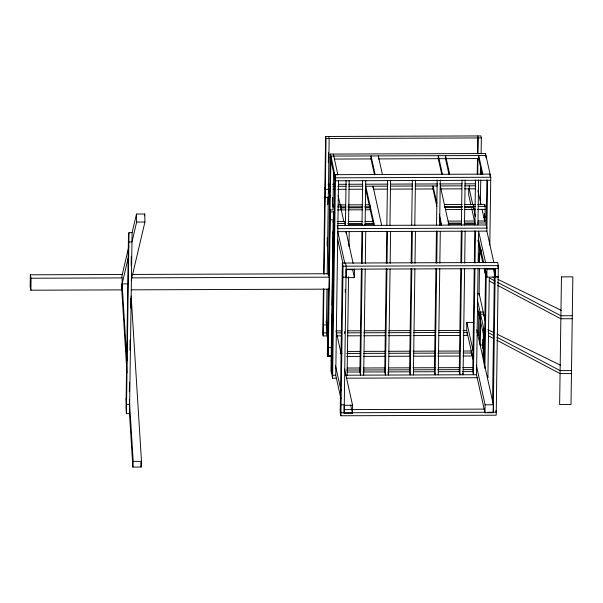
<?xml version="1.0" encoding="UTF-8"?>
<svg xmlns="http://www.w3.org/2000/svg" width="603" height="603" viewBox="0 0 603 603"><rect width="100%" height="100%" fill="white"/><g stroke="black" fill="none" stroke-linecap="round" stroke-linejoin="round"><path stroke-width="0.9" d="M30.323 274.802L30.15 286.772L30.911 290.201L122.017 289.877L122.19 277.908L31.085 278.232L30.323 274.802L122.499 274.471M30.911 290.201L31.085 278.232M131.153 296.073L141.486 461.348L141.125 467.039L132.848 467.069L129.502 413.605L126.396 413.62L128.997 232.668L132.102 232.66L136.482 214.035L144.765 214.005L144.924 222.032L131.243 280.222M129.344 391.611L129.479 382.212M129.939 350.26L130.09 339.926M130.549 307.975L130.685 298.575M131.16 265.689L131.288 256.29M129.502 413.605L132.102 232.66M323.412 288.814L322.763 333.919L323.208 335.924L326.313 335.909M323.63 273.785L325.605 136.482L480.9 135.931L481.345 137.929L481.111 153.833M323.208 335.924L323.879 289.289M324.09 274.275L326.05 138.486L325.605 136.482M327.648 330.248L326.057 321.06M327.135 245.986L327.256 237.537M327.731 204.688L327.836 197.181M328.334 162.75L328.477 152.431M327.731 339.112L326.359 332.916L326.984 289.282M327.203 274.259L329.155 138.471L328.71 136.474M328.273 288.505L327.331 354.504L327.768 356.509L330.874 356.494M328.462 275.579L330.21 154.082L485.505 153.524L490.767 177.259L489.794 245.082M327.768 356.509L328.748 288.641M328.929 275.737L330.957 156.079L330.21 154.082M131.906 274.44L328.492 273.739L329.253 277.169L329.08 289.139L131.243 289.839M331.364 355.506L328.258 355.521L330.323 211.932L329.879 209.927L332.984 209.919L333.557 170.325M333.097 207.244L332.585 204.922L332.69 197.415M333.158 221.52L331.002 371.094L331.446 373.091L333.602 223.525L333.158 221.52L334.71 221.512M331.952 314.683L331.477 347.532L328.371 347.539L327.482 343.537M332.087 305.299L332.555 272.45M332.683 264.001L333.15 231.16M333.286 221.776L333.429 211.917L330.323 211.932M334.74 177.697L334.786 174.704L330.957 156.079L485.95 155.529L485.912 157.775M336.346 378.224L332.592 378.239L335.472 177.817L334.771 174.666L337.876 174.659L333.316 154.067M340.951 398.764L335.735 375.239L338.532 180.794M341.268 209.889L340.868 204.892M342.361 263.051L340.213 412.618L340.906 415.769L496.201 415.211L498.357 265.637L497.656 262.493L342.361 263.051L343.062 266.194L340.906 415.769M344.954 225.726L344.547 221.482L337.183 221.505M345.429 225.484L346.077 180.433M344.622 333.444L344.645 331.567M345.218 292.154L345.255 289.334M346.062 233.391L346.084 231.62L353.102 263.285M344.539 369.044L352.567 405.261L352.454 413.236L344.17 413.266L344.17 404.786L341.064 404.794M354.406 269.149L354.398 277.629L346.122 277.659L346.122 269.172L498.312 268.629L497.792 266.27M348.534 225.469L349.182 180.425M347.124 375.194L348.542 276.656M348.979 246.627L349.19 231.605M362.109 269.096L360.586 375.149L359.885 372.006L361.37 268.772M361.453 263.142L361.913 231.228M361.996 225.424L362.644 180.372M362.192 263.466L362.652 231.56M365.101 225.409L365.75 180.365M365.214 269.089L363.692 375.134L363.345 373.566M365.297 263.458L365.757 231.552M373.785 225.703L369.812 207.779L369.858 204.794L365.177 204.809M374.516 174.862L370.988 158.928L371.033 155.936L375.149 174.523M372.963 187.676L372.978 186.176L381.669 225.356M373.513 222.869L373.491 224.369L364.137 224.399M386.96 269.013L385.43 375.058L384.737 371.915L386.221 268.682M386.297 263.051L386.757 231.137M386.84 225.334L387.488 180.289M387.036 263.383L387.495 231.469M389.945 225.326L390.593 180.274M390.066 268.998L388.536 375.051L388.015 372.692M390.141 263.368L390.601 231.462M411.804 268.923L410.281 374.968L409.58 371.825L411.065 268.591M411.148 262.961L411.608 231.055M411.691 225.243L412.339 180.199M411.887 263.292L412.346 231.379M414.796 225.236L415.444 180.184M413.387 374.96L414.909 268.908M414.992 263.277L415.452 231.371M436.821 206.264L432.984 188.958L433.029 185.965L436.866 203.271M436.655 268.832L435.125 374.885L434.431 371.734L435.916 268.501M435.992 262.87L436.451 230.964M436.534 225.16L437.19 179.98M436.73 263.202L437.19 231.296M439.64 225.145L440.288 180.101M438.23 374.87L439.76 268.825M439.836 263.194L440.296 231.281M461.499 268.742L459.976 374.795L459.275 371.652L460.76 268.418M460.843 262.78L461.303 230.874M461.385 225.07L462.034 180.018M461.581 263.112L462.041 231.205M464.491 225.055L465.139 180.011M464.604 268.734L463.081 374.78L462.735 373.212M464.687 263.104L465.147 231.19M473.136 359.38L466.714 330.414L466.828 322.439L473.272 322.417M468.75 188.596L468.667 194.799L470.898 204.869M469.262 185.837L469.224 188.829L472.752 204.756M471.245 353.245L471.275 350.999L463.76 351.029M475.405 216.703L473.363 205.917M473.785 209.414L473.385 204.425M474.96 268.697L473.43 374.742L472.737 371.599L474.222 268.365M474.305 262.735L474.757 230.828M474.84 225.017L475.488 179.973M475.036 263.066L475.496 231.16M477.237 174.418L477.47 158.461M477.538 153.773L477.764 137.816M477.712 174.546L477.938 158.589M478.006 153.893L478.232 137.944L477.795 135.939M482.189 174.478L478.661 158.544L478.699 155.551L482.822 174.139M477.953 225.009L478.594 179.958M476.732 329.72L493.367 404.756L493.254 412.738L484.97 412.761L476.536 374.734L478.073 268.214M478.149 262.584L478.601 231.145L485.626 262.81M479.091 261.627L479.212 253.147M480.35 174.214L480.425 168.614M478.503 335.366L478.842 311.728M479.076 295.229L479.468 268.297M479.543 262.704L479.762 247.78M480.387 204.349L480.734 180.026M480.817 174.418L480.9 168.802M479.671 342.994L480.116 312.083L483.222 312.075M480.953 254.247L481.013 249.883M481.398 256.252L481.48 250.139M482.702 348.466L482.83 339.301M484.533 220.977L484.639 213.575M484.752 205.879L484.774 204.379L477.764 204.402M485.483 155.024L485.505 153.524M483.38 333.941L483.063 355.951L482.769 354.617M483.644 315.821L483.666 314.073L480.561 314.088L480.116 344.999L483.222 344.984L482.777 342.986M485.008 221.105L485.219 206.384L484.774 204.379M483.35 359.576L483.794 328.665L485.347 328.665M484.624 270.83L484.661 268.214M483.794 361.581L484.239 330.67M485.068 272.835L485.136 268.471M484.217 365.358L485.603 268.727M337.326 226.298L337.846 228.658L486.93 228.122L486.229 224.979L486.877 179.935M484.91 368.501L486.297 271.938M493.91 262.78L486.885 231.115L487.616 180.259M484.97 412.761L485.083 404.786L476.302 365.184M495.093 276.619L498.199 276.611L498.312 277.109L486.923 277.154L486.923 268.674M490.035 176.355L490.066 174.116L334.771 174.666L331.891 375.096L332.592 378.239M492.53 402.879L494.339 277.229M494.37 275.352L494.46 269.044M493.254 412.738L495.206 268.644L495.319 269.149L495.199 277.124L493.39 268.953M132.848 467.069L133.203 461.378L129.359 399.947M128.997 232.668L128.492 234.808L126.012 407.477L126.396 413.62M128.364 244.087L128.861 241.946L131.974 241.931L136.647 222.062L136.482 214.035M128.808 246.665L121.942 275.865L121.979 277.651M128.703 255.838L122.1 283.892L121.746 289.583L126.954 372.85M144.336 215.821L144.765 214.005M326.05 138.486L481.345 137.929M334.65 159.056L370.988 158.928M378.232 158.906L478.661 158.544M335.472 177.817L490.767 177.259M490.721 180.252L335.426 180.802L330.165 157.074L330.911 159.071M328.017 184.337L329.894 184.33M332.705 184.322L334.582 184.314M338.336 184.299L346.77 184.269M348.647 184.262L362.712 184.209M365.524 184.201L388.03 184.119M390.842 184.111L412.407 184.036M415.218 184.028L437.725 183.945M439.595 183.938L462.102 183.855M464.913 183.847L475.232 183.809M328.462 186.335L330.301 186.335M333.067 186.319L334.906 186.312M337.68 186.304L346.099 186.274M348.903 186.267L362.931 186.214M387.058 186.131L365.735 186.206L374.418 225.379M390.812 186.116L412.384 186.041M415.203 186.026L437.559 185.95M461.785 185.86L440.273 185.935L448.964 225.115M464.589 185.852L475.707 185.814M330.263 189.319L325.319 189.342L324.874 187.337M333.022 189.312L334.861 189.304M337.635 189.297L346.054 189.267M348.858 189.259L362.885 189.206M373.875 189.169L387.013 189.123M390.767 189.108L412.346 189.033M415.158 189.018L432.984 188.958M440.235 188.927L461.74 188.852M464.544 188.845L475.661 188.807M325.198 197.317L328.303 197.309L329.487 202.616M332.585 204.922L334.424 204.914M338.102 204.907L345.542 204.877M348.346 204.869L362.373 204.816M444.396 204.523L462.162 204.462M464.966 204.455L475.134 204.417M337.627 206.912L345.986 206.882M347.856 206.874L362.818 206.821M364.687 206.814L370.302 206.791M444.841 206.528L462.607 206.46M464.476 206.46L475.579 206.414M478.209 206.407L485.219 206.384M340.823 207.884L345.496 207.869M348.308 207.862L362.328 207.809M365.139 207.801L369.812 207.779M444.351 207.515L462.124 207.455M464.928 207.44L473.34 207.409M337.59 209.904L345.941 209.874M347.81 209.867L362.772 209.814M365.584 209.799L370.257 209.784M445.73 209.512L462.561 209.452M464.438 209.445L475.624 209.407M477.47 209.399L485.174 209.377M483.508 217.359L485.061 217.351L484.616 215.346M136.647 222.062L144.924 222.032M348.285 221.467L362.313 221.414M365.116 221.407L373.528 221.376M448.074 221.113L461.167 221.06M463.971 221.052L475.194 221.015M477.938 221L486.696 220.969M337.627 223.509L344.984 223.479M347.795 223.472L361.823 223.419M365.561 223.404L373.973 223.374M448.519 223.11L461.612 223.065M464.416 223.057L475.639 223.012M477.508 223.004L486.267 222.974M348.24 224.459L362.267 224.406M448.029 224.097L462.056 224.052M463.926 224.045L475.149 224.007M337.145 225.514L486.229 224.979M486.885 231.115L337.801 231.65L344.826 263.315M343.062 266.194L498.357 265.637M346.235 269.677L354.519 269.647M487.036 269.179L495.319 269.149M131.416 277.877L329.253 277.169M342.903 277.161L346.009 277.154L346.122 277.659M128.545 283.87L122.1 283.892L126.909 360.715M477.553 293.488L479.106 293.488L485.083 320.457M572.292 315.738L560.903 315.776L497.641 282.37M572.247 318.723L560.858 318.768L497.596 285.355M326.027 322.937L328.786 322.929M323.366 324.949L326.472 324.942M336.075 330.881L341.713 330.859M347.351 330.843L360.511 330.791M364.272 330.776L385.89 330.7M388.709 330.693L410.319 330.617M414.08 330.602L434.755 330.527M438.517 330.512L460.134 330.436M462.953 330.429L466.714 330.414M323.253 332.931L326.359 332.916M336.519 332.879L341.215 332.864M347.795 332.841L360.956 332.796M363.775 332.781L385.392 332.705M388.211 332.698L410.764 332.615M413.583 332.607L435.2 332.532M438.961 332.517L460.579 332.441M463.398 332.426L467.159 332.419L467.114 335.404L463.353 335.419M476.996 332.381L478.548 332.374M336.474 335.871L341.177 335.856M347.75 335.833L360.911 335.788M363.73 335.773L385.347 335.698M388.166 335.69L410.726 335.607M413.545 335.6L435.162 335.524M438.916 335.509L460.534 335.434M347.215 351.443L360.375 351.398M364.137 351.383L385.754 351.308M388.573 351.3L410.191 351.217M413.01 351.21L434.62 351.134M438.381 351.119L459.999 351.044M340.145 353.471L342.022 353.464M346.717 353.448L359.878 353.403M363.639 353.388L385.257 353.313M389.018 353.298L410.628 353.222M413.447 353.207L435.065 353.132M437.884 353.124L459.501 353.049M463.262 353.034L471.719 353.004L471.682 355.996L463.217 356.026M346.68 356.441L359.833 356.396M363.594 356.381L385.211 356.305M388.973 356.29L410.59 356.215M413.409 356.2L435.027 356.124M437.846 356.117L459.463 356.041M347.132 368.041L360.293 367.996M363.112 367.988L384.729 367.905M388.49 367.898L410.108 367.815M412.927 367.807L435.479 367.724M438.298 367.717L459.916 367.642M462.735 367.626L473.076 367.596M346.642 370.046L360.737 369.993M363.556 369.986L385.174 369.91M387.993 369.903L409.61 369.82M413.364 369.812L434.982 369.729M437.801 369.722L459.418 369.647M463.179 369.631L473.521 369.594M571.501 370.581L560.112 370.619L496.849 337.213M347.328 372.051L359.885 372.006M362.991 371.991L384.737 371.915M387.842 371.9L409.58 371.825M413.598 371.81L434.431 371.734M438.441 371.719L459.275 371.652M462.38 371.636L472.737 371.599M571.456 373.566L560.074 373.611L496.812 340.198M335.735 375.239L332.63 375.247L331.936 372.104M345.572 375.202L476.536 374.734M346.68 378.187L477.259 377.727M129.637 404.334L126.532 404.342L126.148 398.199M344.283 405.291L352.567 405.261M485.083 404.786L493.367 404.756M344.283 409.618L351.639 409.588M352.582 409.588L484.164 409.113M484.857 412.264L340.951 412.776L340.25 409.633M487.616 412.248L496.246 412.218L495.9 410.651M133.203 461.378L141.486 461.348M492.847 276.89L494.535 277.719M497.92 279.37L561.303 310.364M487.835 329.668L493.751 332.562M497.128 334.213L560.519 365.207M495.146 281.051L489.319 277.968L487.887 377.682L487.533 376.114M489.274 280.96L495.101 284.036M493.525 335.449L488.528 332.811L488.181 331.243M488.483 335.803L493.48 338.441M477.9 190.571L481.036 204.726M482.068 209.384L484.691 221.233M471.704 208.525L474.546 221.339M478.488 239.12L483.712 262.667M485.114 269.006L486.923 277.154M477.81 240.084L482.807 262.629M484.224 269.013L485.513 274.84M449.695 174.259L445.572 155.672L445.527 158.664L449.062 174.591M477.372 299.691L484.684 332.668M477.275 306.671L480.018 319.062M480.463 321.067L483.696 335.645M484.141 337.65L484.586 339.647M442.444 174.282L438.328 155.695L438.283 158.687L441.811 174.621M466.828 322.439L473.114 350.803M439.293 214.208L441.713 225.138M439.248 217.201L441.064 225.394M378.277 155.913L382.4 174.501M365.689 189.199L369.224 205.126M338.079 195.493L340.235 205.231M340.974 208.555L343.891 221.738M352.597 269.481L354.398 277.629M345.466 263.036L346.167 266.187L344.17 413.266M328.424 189.327L330.188 197.294M333.429 211.917L334.424 216.409M333.715 221.693L333.316 219.899L330.21 219.907L329.321 215.904M337.688 239.625L342.903 263.149M332.999 232.487L333.444 234.492M336.135 331.145L341.615 355.853M350.637 405.065L352.454 413.236M335.502 365.689L341.064 390.782M331.16 360.119L331.605 362.124M327.813 353.516L328.258 355.521M140.831 462.343L141.125 467.039M561.461 276.89L559.629 404.523L571.011 404.477L572.85 276.845L561.461 276.89"/></g></svg>
